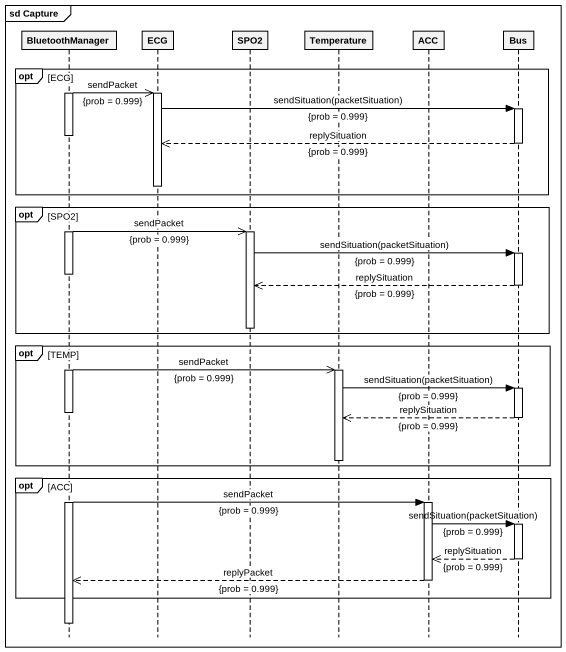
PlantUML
@startuml
mainframe sd Capture
hide footbox
participant BluetoothManager
participant ECG
participant SPO2
participant Temperature
participant ACC
participant Bus

opt ECG
  activate BluetoothManager
  BluetoothManager ->> ECG : sendPacket\n{prob = 0.999}
  activate ECG
  ECG -> Bus : sendSituation(packetSituation)\n{prob = 0.999}
  activate Bus
  deactivate BluetoothManager
  Bus -->> ECG : replySituation\n{prob = 0.999}
  deactivate Bus
  deactivate ECG
end
opt SPO2
  activate BluetoothManager
  BluetoothManager ->> SPO2 : sendPacket\n{prob = 0.999}
  activate SPO2
  SPO2 -> Bus : sendSituation(packetSituation)\n{prob = 0.999}
  activate Bus
  deactivate BluetoothManager
  Bus -->> SPO2 : replySituation\n{prob = 0.999}
  deactivate Bus
  deactivate SPO2
end
opt TEMP
  activate BluetoothManager
  BluetoothManager ->> Temperature : sendPacket\n{prob = 0.999}
  activate Temperature
  Temperature -> Bus : sendSituation(packetSituation)\n{prob = 0.999}
  activate Bus
  deactivate BluetoothManager
  Bus -->> Temperature : replySituation\n{prob = 0.999}
  deactivate Bus
  deactivate Temperature
end
opt ACC
  activate BluetoothManager
  BluetoothManager -> ACC : sendPacket\n{prob = 0.999}
  activate ACC
  ACC -> Bus : sendSituation(packetSituation)\n{prob = 0.999}
  activate Bus
  Bus -->> ACC : replySituation\n{prob = 0.999}
  deactivate Bus
  ACC -->> BluetoothManager : replyPacket\n{prob = 0.999}
  deactivate ACC
end
deactivate BluetoothManager
@enduml
